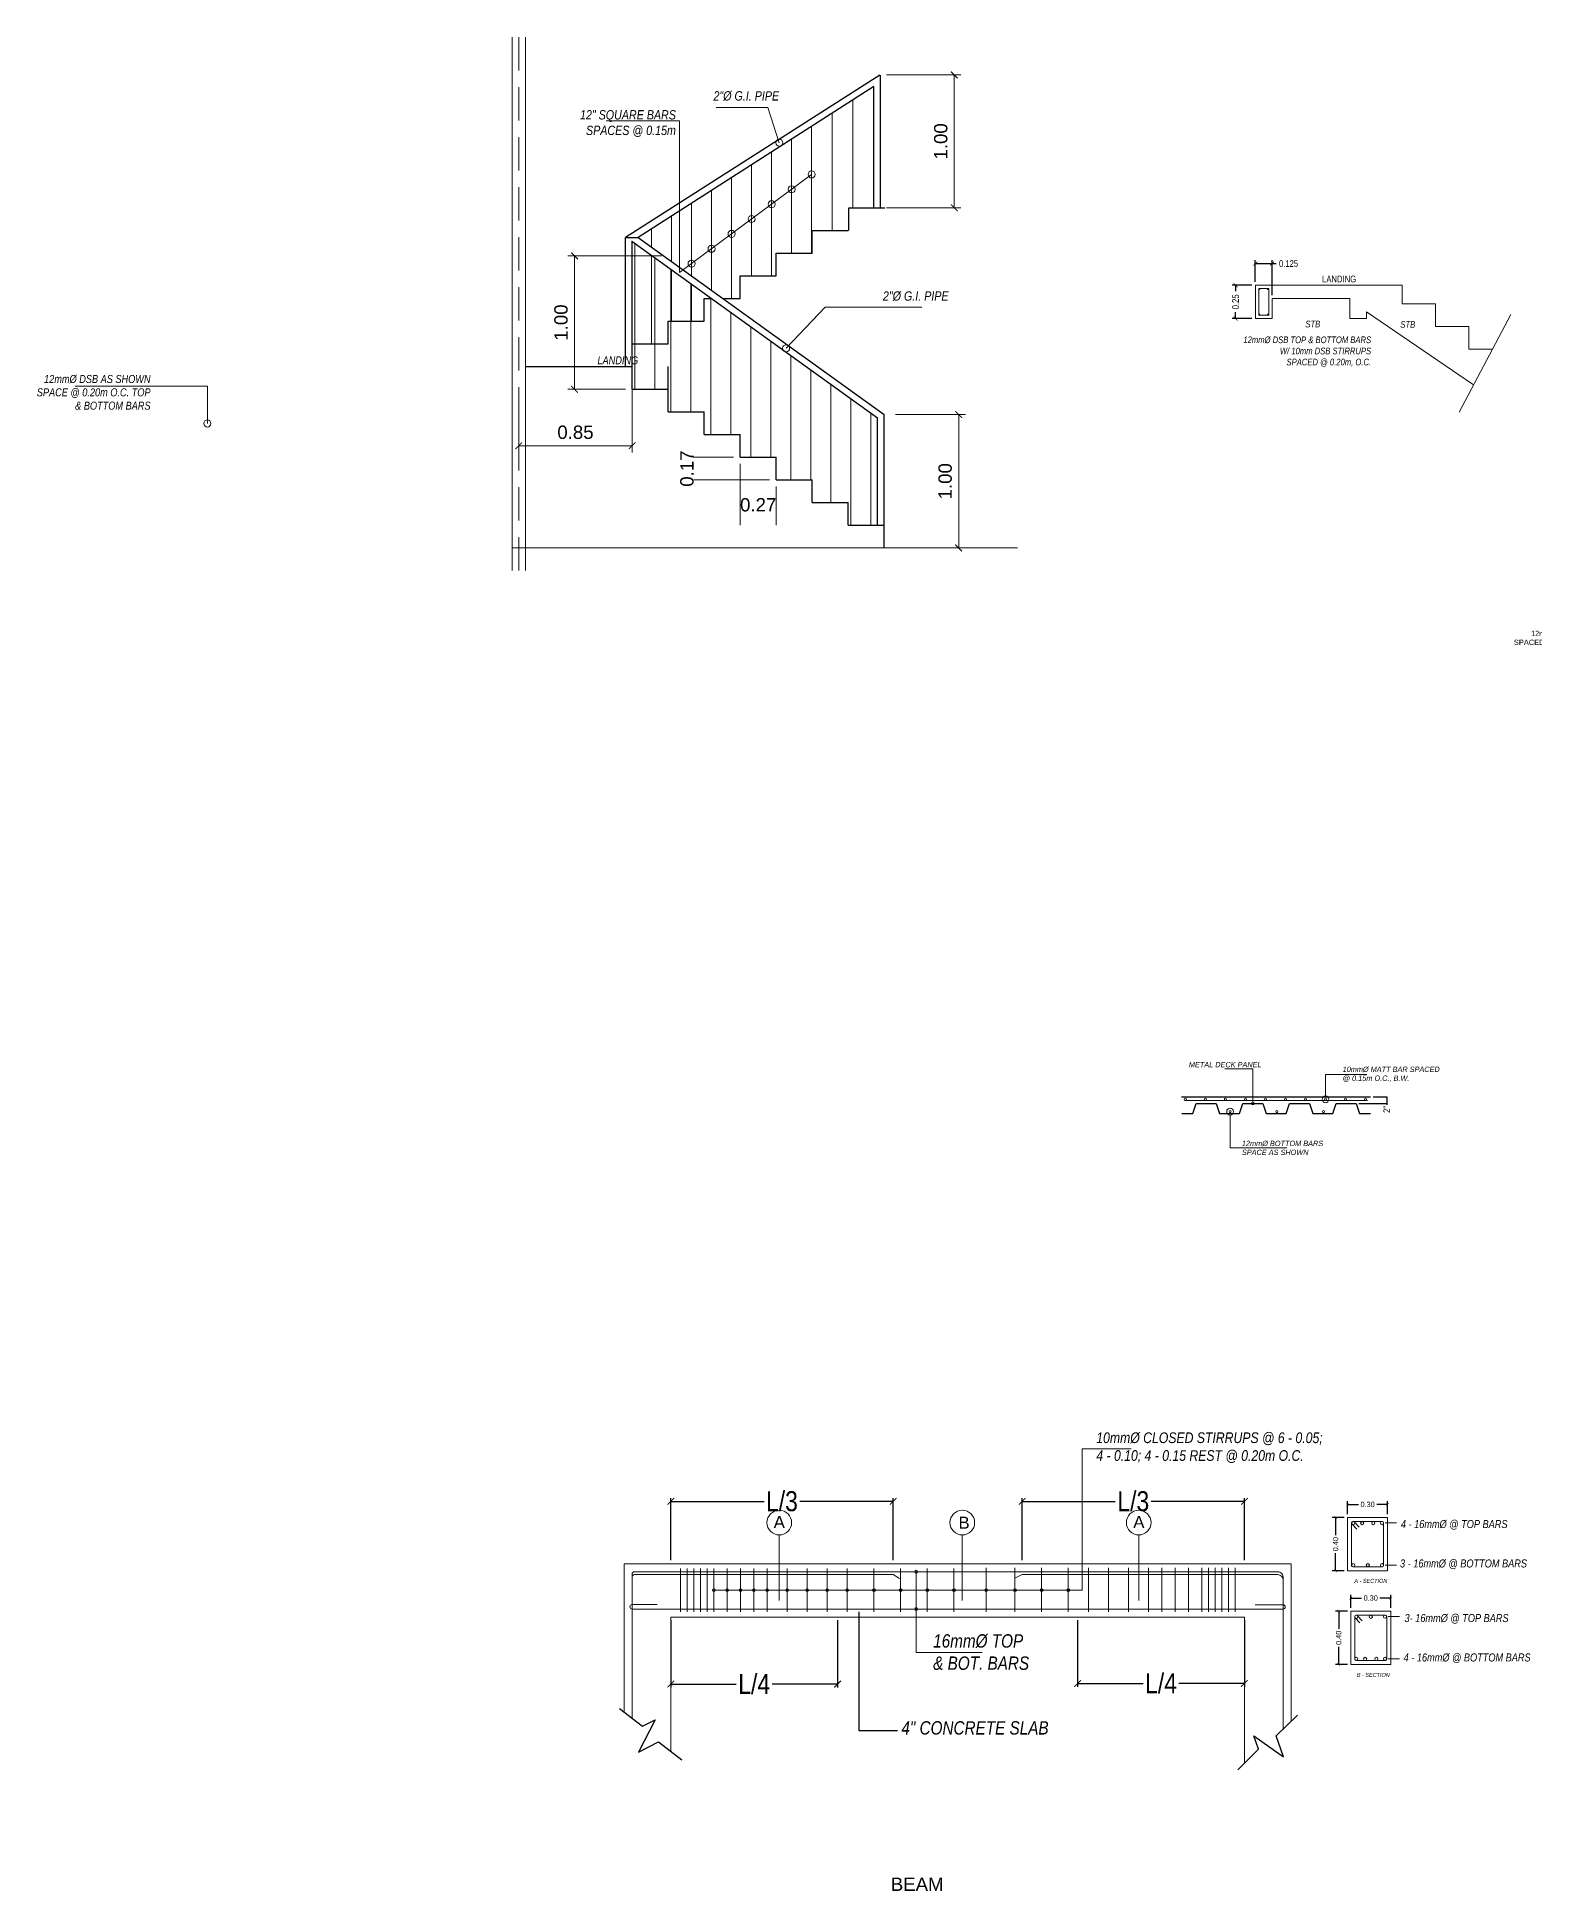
# Model space of a CAD drawing. Header units: metres. Extents: x -460 to 31334, y -1777 to 24987.
# Drawn here: x 156.07 to 167.3, y -794.96 to -781.06 of the extents above; entities that cross this region are included whole.
import ezdxf

# ---------------------------------------------------------------- set-up
doc = ezdxf.new("R2010")
doc.units = ezdxf.units.M
doc.header["$MEASUREMENT"] = 0
doc.linetypes.add('DASHED2', pattern=[0.375, 0.25, -0.125])
doc.layers.get('Defpoints').update_dxf_attribs({"color": 2})
for name, color, linetype in [('01 FURNITURE', 8, 'Continuous'), ('Anno_Flr. Level', 1, 'Continuous'), ('text', 3, 'Continuous')]:
    doc.layers.add(name, color=color, linetype=linetype)
for name, color, linetype, lineweight in [('BARS', 1, 'Continuous', 5), ('BEAM', 6, 'Continuous', 9), ('COLUMN', 1, 'Continuous', 5), ('DIM', 8, 'Continuous', 5), ('j.arrowhd', 34, 'Continuous', 15)]:
    doc.layers.add(name, color=color, linetype=linetype, lineweight=lineweight)
doc.styles.add('rs', font='ARIALN.TTF')
doc.styles.get("Standard").update_dxf_attribs({"font": 'arial.ttf'})
doc.dimstyles.new('BEAM', dxfattribs={"dimtxt": 0.04, "dimasz": 0.02, "dimexe": 0.025, "dimexo": 0.025, "dimgap": 0.025, "dimtad": 0, "dimzin": 0, "dimdsep": 46, "dimtxsty": 'rs', "dimblk": 'ARCHTICK', "dimcen": 0.025, "dimclrd": 1, "dimclre": 1, "dimclrt": 3, "dimadec": 0, "dimazin": 0, "dimtfac": 1, "dimtofl": 0, "dimtmove": 0, "dimatfit": 3, "dimldrblk": 'ARCHTICK', "dimfxl": 0.1, "dimtolj": 1, "dimtzin": 0, "dimarcsym": 0})
doc.dimstyles.new('beam me', dxfattribs={"dimtxt": 0.015, "dimasz": 0.01, "dimexe": 0, "dimexo": 0.02, "dimgap": 0.01, "dimtad": 0, "dimzin": 0, "dimdsep": 46, "dimtxsty": 'rs', "dimblk": 'ARCHTICK', "dimcen": 0, "dimclrd": 1, "dimclre": 1, "dimclrt": 3, "dimadec": 0, "dimazin": 0, "dimtfac": 1, "dimtofl": 0, "dimtmove": 0, "dimatfit": 3, "dimldrblk": 'ARCHTICK', "dimfxl": 0.1, "dimtolj": 1, "dimtzin": 0, "dimarcsym": 0})
doc.dimstyles.new('Copy of Ra_20', dxfattribs={"dimtxt": 0.05, "dimasz": 0.03, "dimexe": 0.025, "dimexo": 0.025, "dimgap": 0.025, "dimtad": 0, "dimzin": 0, "dimdsep": 46, "dimtxsty": 'rs', "dimblk": 'ARCHTICK', "dimcen": 0.025, "dimclrd": 1, "dimclre": 1, "dimclrt": 3, "dimadec": 0, "dimazin": 0, "dimtfac": 1, "dimtofl": 0, "dimtmove": 0, "dimatfit": 3, "dimldrblk": 'ARCHTICK', "dimfxl": 0.1, "dimtolj": 1, "dimtzin": 0, "dimarcsym": 0})
doc.dimstyles.new('Ra_20', dxfattribs={"dimtxt": 0.09, "dimasz": 0.05, "dimexe": 0.025, "dimexo": 0.025, "dimgap": 0.025, "dimtad": 0, "dimzin": 0, "dimdsep": 46, "dimtxsty": 'rs', "dimblk": 'ARCHTICK', "dimcen": 0.025, "dimclrd": 1, "dimclre": 1, "dimclrt": 3, "dimadec": 0, "dimazin": 0, "dimtfac": 1, "dimtofl": 0, "dimtmove": 0, "dimatfit": 3, "dimldrblk": 'ARCHTICK', "dimfxl": 0.1, "dimtolj": 1, "dimtzin": 0, "dimarcsym": 0})
doc.dimstyles.new('truss', dxfattribs={"dimtxt": 0.1, "dimasz": 0.05, "dimexe": 0.05, "dimexo": 0.05, "dimgap": 0.05, "dimtad": 1, "dimzin": 0, "dimdsep": 46, "dimtxsty": 'Standard', "dimblk": 'ARCHTICK', "dimcen": 0.05, "dimclrd": 256, "dimclre": 256, "dimadec": 0, "dimazin": 0, "dimtfac": 1, "dimtix": 1, "dimtofl": 0, "dimtmove": 0, "dimatfit": 3, "dimldrblk": 'ARCHTICK', "dimfxl": 0.1, "dimtolj": 1, "dimtzin": 0, "dimlwd": 5, "dimlwe": 5, "dimarcsym": 0})

# ---------------------------------------------------------------- blocks, each defined once
blk = doc.blocks.new('_ArchTick')
at = {"color": 0, "linetype": 'ByBlock', "const_width": 0.15}
blk.add_lwpolyline([(-0.5, -0.5), (0.5, 0.5)], dxfattribs=at)
blk = doc.blocks.new('*D305')
at = {"color": 1, "lineweight": -2, "transparency": 16777216}
for p, q in [((160.824, -792.478), (160.824, -792.011)), ((162.491, -792.478), (162.491, -792.011)), ((160.824, -792.036), (161.523, -792.036)), ((162.491, -792.036), (161.792, -792.036))]:
    blk.add_line(p, q, dxfattribs=at)
at = {"layer": 'Defpoints', "color": 0, "lineweight": 9, "transparency": 16777216}
for p in [(162.491, -792.036), (160.824, -792.503), (162.491, -792.503)]:
    blk.add_point(p, dxfattribs=at)
at = {"color": 1, "lineweight": -2, "transparency": 16777216, "xscale": 0.05, "yscale": 0.05, "zscale": 0.05, "rotation": 180}
blk.add_blockref('_ArchTick', (160.824, -792.036), dxfattribs=at)
at = {"color": 1, "lineweight": -2, "transparency": 16777216, "xscale": 0.05, "yscale": 0.05, "zscale": 0.05}
blk.add_blockref('_ArchTick', (162.491, -792.036), dxfattribs=at)
at = {"color": 3, "transparency": 16777216, "insert": (161.657, -792.036), "char_height": 0.09, "attachment_point": 5, "style": 'rs'}
blk.add_mtext('\\A1;{\\H1.6667x;L/3}', dxfattribs=at)
blk = doc.blocks.new('*D306')
at = {"color": 1, "lineweight": -2, "transparency": 16777216}
for p, q in [((163.457, -792.478), (163.457, -792.011)), ((165.124, -792.478), (165.124, -792.011)), ((163.457, -792.036), (164.156, -792.036)), ((165.124, -792.036), (164.425, -792.036))]:
    blk.add_line(p, q, dxfattribs=at)
at = {"layer": 'Defpoints', "color": 0, "lineweight": 9, "transparency": 16777216}
for p in [(163.457, -792.036), (163.457, -792.503), (165.124, -792.503)]:
    blk.add_point(p, dxfattribs=at)
at = {"color": 1, "lineweight": -2, "transparency": 16777216, "xscale": 0.05, "yscale": 0.05, "zscale": 0.05, "rotation": 180}
blk.add_blockref('_ArchTick', (163.457, -792.036), dxfattribs=at)
at = {"color": 1, "lineweight": -2, "transparency": 16777216, "xscale": 0.05, "yscale": 0.05, "zscale": 0.05}
blk.add_blockref('_ArchTick', (165.124, -792.036), dxfattribs=at)
at = {"color": 3, "transparency": 16777216, "insert": (164.291, -792.036), "char_height": 0.09, "attachment_point": 5, "style": 'rs'}
blk.add_mtext('\\A1;{\\H1.6667x;L/3}', dxfattribs=at)
blk = doc.blocks.new('*D307')
at = {"color": 1, "lineweight": -2, "transparency": 16777216}
for p, q in [((160.824, -792.928), (160.824, -793.431)), ((162.074, -792.928), (162.074, -793.431)), ((160.824, -793.406), (161.315, -793.406)), ((162.074, -793.406), (161.583, -793.406))]:
    blk.add_line(p, q, dxfattribs=at)
at = {"layer": 'Defpoints', "color": 0, "lineweight": 9, "transparency": 16777216}
for p in [(160.824, -792.903), (162.074, -792.903), (162.074, -793.406)]:
    blk.add_point(p, dxfattribs=at)
at = {"color": 1, "lineweight": -2, "transparency": 16777216, "xscale": 0.05, "yscale": 0.05, "zscale": 0.05, "rotation": 180}
blk.add_blockref('_ArchTick', (160.824, -793.406), dxfattribs=at)
at = {"color": 1, "lineweight": -2, "transparency": 16777216, "xscale": 0.05, "yscale": 0.05, "zscale": 0.05}
blk.add_blockref('_ArchTick', (162.074, -793.406), dxfattribs=at)
at = {"color": 3, "transparency": 16777216, "insert": (161.449, -793.406), "char_height": 0.09, "attachment_point": 5, "style": 'rs'}
blk.add_mtext('\\A1;{\\H1.6667x;L/4}', dxfattribs=at)
blk = doc.blocks.new('*D308')
at = {"color": 1, "lineweight": -2, "transparency": 16777216}
for p, q in [((163.874, -792.928), (163.874, -793.426)), ((165.124, -792.928), (165.124, -793.426)), ((163.874, -793.401), (164.365, -793.401)), ((165.124, -793.401), (164.633, -793.401))]:
    blk.add_line(p, q, dxfattribs=at)
at = {"layer": 'Defpoints', "color": 0, "lineweight": 9, "transparency": 16777216}
for p in [(163.874, -792.903), (165.124, -792.903), (163.874, -793.401)]:
    blk.add_point(p, dxfattribs=at)
at = {"color": 1, "lineweight": -2, "transparency": 16777216, "xscale": 0.05, "yscale": 0.05, "zscale": 0.05, "rotation": 180}
blk.add_blockref('_ArchTick', (163.874, -793.401), dxfattribs=at)
at = {"color": 1, "lineweight": -2, "transparency": 16777216, "xscale": 0.05, "yscale": 0.05, "zscale": 0.05}
blk.add_blockref('_ArchTick', (165.124, -793.401), dxfattribs=at)
at = {"color": 3, "transparency": 16777216, "insert": (164.499, -793.401), "char_height": 0.09, "attachment_point": 5, "style": 'rs'}
blk.add_mtext('\\A1;{\\H1.6667x;L/4}', dxfattribs=at)
blk = doc.blocks.new('*D316')
at = {"color": 1, "lineweight": -2, "transparency": 16777216}
for p, q in [((165.898, -792.132), (165.898, -792.034)), ((165.898, -792.059), (165.98, -792.059)), ((166.198, -792.059), (166.116, -792.059)), ((166.198, -792.132), (166.198, -792.034))]:
    blk.add_line(p, q, dxfattribs=at)
at = {"layer": 'Defpoints', "color": 0, "lineweight": 9, "transparency": 16777216}
for p in [(165.898, -792.157), (166.198, -792.059), (166.198, -792.157)]:
    blk.add_point(p, dxfattribs=at)
at = {"color": 1, "lineweight": -2, "transparency": 16777216, "xscale": 0.02, "yscale": 0.02, "zscale": 0.02, "rotation": 180}
blk.add_blockref('_ArchTick', (165.898, -792.059), dxfattribs=at)
at = {"color": 1, "lineweight": -2, "transparency": 16777216, "xscale": 0.02, "yscale": 0.02, "zscale": 0.02}
blk.add_blockref('_ArchTick', (166.198, -792.059), dxfattribs=at)
at = {"color": 3, "transparency": 16777216, "insert": (166.048, -792.059), "char_height": 0.04, "attachment_point": 5, "style": 'rs'}
blk.add_mtext('\\A1;0.30', dxfattribs=at)
blk = doc.blocks.new('*D317')
at = {"color": 1, "lineweight": -2, "transparency": 16777216}
for p, q in [((165.873, -792.157), (165.783, -792.157)), ((165.808, -792.157), (165.808, -792.29)), ((165.808, -792.557), (165.808, -792.425)), ((165.873, -792.557), (165.783, -792.557))]:
    blk.add_line(p, q, dxfattribs=at)
at = {"layer": 'Defpoints', "color": 0, "lineweight": 9, "transparency": 16777216}
for p in [(165.898, -792.157), (165.808, -792.557), (165.898, -792.557)]:
    blk.add_point(p, dxfattribs=at)
at = {"color": 1, "lineweight": -2, "transparency": 16777216, "xscale": 0.02, "yscale": 0.02, "zscale": 0.02}
for p, rotation in [((165.808, -792.157), 90), ((165.808, -792.557), 270)]:
    blk.add_blockref('_ArchTick', p, dxfattribs=dict(at, rotation=rotation))
at = {"color": 3, "transparency": 16777216, "insert": (165.808, -792.357), "char_height": 0.04, "attachment_point": 5, "rotation": 90, "style": 'rs'}
blk.add_mtext('\\A1;0.40', dxfattribs=at)
blk = doc.blocks.new('*D318')
at = {"color": 1, "lineweight": -2, "transparency": 16777216}
for p, q in [((165.921, -792.834), (165.921, -792.736)), ((165.921, -792.761), (166.003, -792.761)), ((166.221, -792.761), (166.139, -792.761)), ((166.221, -792.834), (166.221, -792.736))]:
    blk.add_line(p, q, dxfattribs=at)
at = {"layer": 'Defpoints', "color": 0, "lineweight": 9, "transparency": 16777216}
for p in [(166.221, -792.761), (165.921, -792.859), (166.221, -792.859)]:
    blk.add_point(p, dxfattribs=at)
at = {"color": 1, "lineweight": -2, "transparency": 16777216, "xscale": 0.02, "yscale": 0.02, "zscale": 0.02, "rotation": 180}
blk.add_blockref('_ArchTick', (165.921, -792.761), dxfattribs=at)
at = {"color": 1, "lineweight": -2, "transparency": 16777216, "xscale": 0.02, "yscale": 0.02, "zscale": 0.02}
blk.add_blockref('_ArchTick', (166.221, -792.761), dxfattribs=at)
at = {"color": 3, "transparency": 16777216, "insert": (166.071, -792.761), "char_height": 0.04, "attachment_point": 5, "style": 'rs'}
blk.add_mtext('\\A1;0.30', dxfattribs=at)
blk = doc.blocks.new('*D319')
at = {"color": 1, "lineweight": -2, "transparency": 16777216}
for p, q in [((165.896, -792.859), (165.806, -792.859)), ((165.831, -792.859), (165.831, -792.991)), ((165.831, -793.259), (165.831, -793.126)), ((165.896, -793.259), (165.806, -793.259))]:
    blk.add_line(p, q, dxfattribs=at)
at = {"layer": 'Defpoints', "color": 0, "lineweight": 9, "transparency": 16777216}
for p in [(165.921, -792.859), (165.831, -793.259), (165.921, -793.259)]:
    blk.add_point(p, dxfattribs=at)
at = {"color": 1, "lineweight": -2, "transparency": 16777216, "xscale": 0.02, "yscale": 0.02, "zscale": 0.02}
for p, rotation in [((165.831, -792.859), 90), ((165.831, -793.259), 270)]:
    blk.add_blockref('_ArchTick', p, dxfattribs=dict(at, rotation=rotation))
at = {"color": 3, "transparency": 16777216, "insert": (165.831, -793.059), "char_height": 0.04, "attachment_point": 5, "rotation": 90, "style": 'rs'}
blk.add_mtext('\\A1;0.40', dxfattribs=at)
blk = doc.blocks.new('*D346')
at = {"layer": '01 FURNITURE', "color": 1, "lineweight": -2, "transparency": 16777216}
for p, q in [((165.982, -789.054), (166.191, -789.054)), ((166.09, -789.004), (166.191, -789.004)), ((166.191, -789.004), (166.191, -789.054)), ((166.191, -789.054), (166.191, -789.064))]:
    blk.add_line(p, q, dxfattribs=at)
at = {"layer": 'Defpoints', "color": 0, "lineweight": 9, "transparency": 16777216}
for p in [(165.962, -789.054), (166.07, -789.004), (166.191, -789.054)]:
    blk.add_point(p, dxfattribs=at)
at = {"layer": '01 FURNITURE', "color": 1, "lineweight": -2, "transparency": 16777216, "xscale": 0.01, "yscale": 0.01, "zscale": 0.01}
for p, rotation in [((166.191, -789.004), 90), ((166.191, -789.054), 270)]:
    blk.add_blockref('_ArchTick', p, dxfattribs=dict(at, rotation=rotation))
at = {"layer": '01 FURNITURE', "color": 3, "lineweight": 9, "transparency": 16777216, "insert": (166.191, -789.098), "char_height": 0.015, "width": 0.10926, "attachment_point": 5, "rotation": 90, "style": 'rs'}
blk.add_mtext('\\A1;{\\H3.33333x;2"}', dxfattribs=at)
blk = doc.blocks.new('*D480')
at = {"layer": 'Defpoints', "color": 0, "transparency": 16777216}
for p in [(160.534, -783.529), (159.684, -783.699), (160.534, -784.123)]:
    blk.add_point(p, dxfattribs=at)
at = {"layer": 'DIM', "lineweight": 5, "transparency": 16777216}
for p, q in [((160.534, -783.579), (160.534, -784.173)), ((159.684, -783.749), (159.684, -784.173)), ((159.684, -784.123), (160.534, -784.123))]:
    blk.add_line(p, q, dxfattribs=at)
at = {"layer": 'DIM', "lineweight": 5, "transparency": 16777216, "xscale": 0.05, "yscale": 0.05, "zscale": 0.05, "rotation": 180}
blk.add_blockref('_ArchTick', (159.684, -784.123), dxfattribs=at)
at = {"layer": 'DIM', "lineweight": 5, "transparency": 16777216, "xscale": 0.05, "yscale": 0.05, "zscale": 0.05}
blk.add_blockref('_ArchTick', (160.534, -784.123), dxfattribs=at)
at = {"layer": 'DIM', "color": 0, "lineweight": 9, "transparency": 16777216, "insert": (160.109, -784.022), "char_height": 0.1, "attachment_point": 5}
blk.add_mtext('\\A1;0.85', dxfattribs=at)
blk = doc.blocks.new('*D481')
at = {"layer": 'Defpoints', "color": 0, "transparency": 16777216}
for p in [(161.344, -784.209), (161.046, -784.379), (161.614, -784.379)]:
    blk.add_point(p, dxfattribs=at)
at = {"layer": 'DIM', "lineweight": 5, "transparency": 16777216}
for p, q in [((161.294, -784.209), (160.996, -784.209)), ((161.564, -784.379), (160.996, -784.379))]:
    blk.add_line(p, q, dxfattribs=at)
at = {"layer": 'DIM', "color": 0, "lineweight": 9, "transparency": 16777216, "insert": (160.945, -784.294), "char_height": 0.1, "attachment_point": 5, "rotation": 90}
blk.add_mtext('\\A1;0.17', dxfattribs=at)
blk = doc.blocks.new('*D482')
at = {"layer": 'Defpoints', "color": 0, "transparency": 16777216}
for p in [(161.344, -784.209), (161.614, -784.379), (161.614, -784.667)]:
    blk.add_point(p, dxfattribs=at)
at = {"layer": 'DIM', "lineweight": 5, "transparency": 16777216}
for p, q in [((161.344, -784.259), (161.344, -784.717)), ((161.614, -784.429), (161.614, -784.717))]:
    blk.add_line(p, q, dxfattribs=at)
at = {"layer": 'DIM', "color": 0, "lineweight": 9, "transparency": 16777216, "insert": (161.479, -784.566), "char_height": 0.1, "attachment_point": 5}
blk.add_mtext('\\A1;0.27', dxfattribs=at)
blk = doc.blocks.new('*D483')
at = {"layer": 'Defpoints', "color": 0, "transparency": 16777216}
for p in [(162.458, -783.889), (162.458, -784.889), (162.982, -784.889)]:
    blk.add_point(p, dxfattribs=at)
at = {"layer": 'DIM', "lineweight": 5, "transparency": 16777216}
for p, q in [((162.508, -783.889), (163.032, -783.889)), ((162.982, -783.889), (162.982, -784.889)), ((162.508, -784.889), (163.032, -784.889))]:
    blk.add_line(p, q, dxfattribs=at)
at = {"layer": 'DIM', "lineweight": 5, "transparency": 16777216, "xscale": 0.05, "yscale": 0.05, "zscale": 0.05}
for p, rotation in [((162.982, -783.889), 90), ((162.982, -784.889), 270)]:
    blk.add_blockref('_ArchTick', p, dxfattribs=dict(at, rotation=rotation))
at = {"layer": 'DIM', "color": 0, "lineweight": 9, "transparency": 16777216, "insert": (162.881, -784.389), "char_height": 0.1, "attachment_point": 5, "rotation": 90}
blk.add_mtext('\\A1;1.00', dxfattribs=at)
blk = doc.blocks.new('*D484')
at = {"layer": 'Defpoints', "color": 0, "transparency": 16777216}
for p in [(162.391, -781.343), (162.391, -782.339), (162.949, -782.339)]:
    blk.add_point(p, dxfattribs=at)
at = {"layer": 'DIM', "lineweight": 5, "transparency": 16777216}
for p, q in [((162.441, -781.343), (162.999, -781.343)), ((162.949, -781.343), (162.949, -782.339)), ((162.441, -782.339), (162.999, -782.339))]:
    blk.add_line(p, q, dxfattribs=at)
at = {"layer": 'DIM', "lineweight": 5, "transparency": 16777216, "xscale": 0.05, "yscale": 0.05, "zscale": 0.05}
for p, rotation in [((162.949, -781.343), 90), ((162.949, -782.339), 270)]:
    blk.add_blockref('_ArchTick', p, dxfattribs=dict(at, rotation=rotation))
at = {"layer": 'DIM', "color": 0, "lineweight": 9, "transparency": 16777216, "insert": (162.848, -781.841), "char_height": 0.1, "attachment_point": 5, "rotation": 90}
blk.add_mtext('\\A1;1.00', dxfattribs=at)
blk = doc.blocks.new('*D485')
at = {"layer": 'Defpoints', "color": 0, "transparency": 16777216}
for p in [(160.804, -782.699), (160.102, -783.699), (160.534, -783.699)]:
    blk.add_point(p, dxfattribs=at)
at = {"layer": 'DIM', "lineweight": 5, "transparency": 16777216}
for p, q in [((160.754, -782.699), (160.052, -782.699)), ((160.102, -782.699), (160.102, -783.699)), ((160.484, -783.699), (160.052, -783.699))]:
    blk.add_line(p, q, dxfattribs=at)
at = {"layer": 'DIM', "lineweight": 5, "transparency": 16777216, "xscale": 0.05, "yscale": 0.05, "zscale": 0.05}
for p, rotation in [((160.102, -782.699), 90), ((160.102, -783.699), 270)]:
    blk.add_blockref('_ArchTick', p, dxfattribs=dict(at, rotation=rotation))
at = {"layer": 'DIM', "color": 0, "lineweight": 9, "transparency": 16777216, "insert": (160.001, -783.199), "char_height": 0.1, "attachment_point": 5, "rotation": 90}
blk.add_mtext('\\A1;1.00', dxfattribs=at)
blk = doc.blocks.new('*D560')
at = {"layer": '01 FURNITURE', "color": 1, "lineweight": -2, "transparency": 16777216}
for p, q in [((165.181, -782.919), (165.033, -782.919)), ((165.058, -782.919), (165.058, -782.965)), ((165.058, -783.169), (165.058, -783.122)), ((165.181, -783.169), (165.033, -783.169))]:
    blk.add_line(p, q, dxfattribs=at)
at = {"layer": 'Defpoints', "color": 0, "transparency": 16777216}
for p in [(165.206, -782.919), (165.058, -783.169), (165.206, -783.169)]:
    blk.add_point(p, dxfattribs=at)
at = {"layer": '01 FURNITURE', "color": 1, "lineweight": -2, "transparency": 16777216, "xscale": 0.03, "yscale": 0.03, "zscale": 0.03}
for p, rotation in [((165.058, -782.919), 90), ((165.058, -783.169), 270)]:
    blk.add_blockref('_ArchTick', p, dxfattribs=dict(at, rotation=rotation))
at = {"layer": '01 FURNITURE', "color": 3, "lineweight": 9, "transparency": 16777216, "insert": (165.058, -783.044), "char_height": 0.05, "attachment_point": 5, "rotation": 90, "style": 'rs'}
blk.add_mtext('\\A1;0.25', dxfattribs=at)
blk = doc.blocks.new('*D561')
at = {"layer": '01 FURNITURE', "color": 1, "lineweight": -2, "transparency": 16777216}
for p, q in [((165.206, -782.894), (165.206, -782.732)), ((165.206, -782.757), (165.331, -782.757)), ((165.331, -782.994), (165.331, -782.732)), ((165.331, -782.757), (165.361, -782.757))]:
    blk.add_line(p, q, dxfattribs=at)
at = {"layer": 'Defpoints', "color": 0, "transparency": 16777216}
for p in [(165.331, -782.757), (165.206, -782.919), (165.331, -783.019)]:
    blk.add_point(p, dxfattribs=at)
at = {"layer": '01 FURNITURE', "color": 1, "lineweight": -2, "transparency": 16777216, "xscale": 0.03, "yscale": 0.03, "zscale": 0.03, "rotation": 180}
blk.add_blockref('_ArchTick', (165.206, -782.757), dxfattribs=at)
at = {"layer": '01 FURNITURE', "color": 1, "lineweight": -2, "transparency": 16777216, "xscale": 0.03, "yscale": 0.03, "zscale": 0.03}
blk.add_blockref('_ArchTick', (165.331, -782.757), dxfattribs=at)
at = {"layer": '01 FURNITURE', "color": 3, "lineweight": 9, "transparency": 16777216, "insert": (165.455, -782.757), "char_height": 0.05, "attachment_point": 5, "style": 'rs'}
blk.add_mtext('\\A1;0.125', dxfattribs=at)

msp = doc.modelspace()

# ---------------------------------------------------------------- linework, layer by layer
at = {"layer": '01 FURNITURE', "color": 250, "lineweight": 15}
for p, q in [((159.63447, -785.05896), (159.63447, -781.05896)), ((159.73447, -785.05896), (159.73447, -781.05896))]:
    msp.add_line(p, q, dxfattribs=at)
at = {"layer": '01 FURNITURE', "color": 18, "linetype": 'DASHED2', "lineweight": 18, "true_color": 0x000000}
msp.add_line((159.68447, -785.05896), (159.68447, -781.05896), dxfattribs=at)
at = {"layer": '01 FURNITURE', "color": 4, "lineweight": 30}
for p, q in [((162.39108, -781.34326), (160.48447, -782.56097)), ((162.34608, -781.42859), (160.57813, -782.56038)), ((162.34608, -782.33896), (162.34608, -781.42859)), ((162.39608, -782.33896), (162.39608, -781.34326)), ((160.48447, -783.52896), (160.48447, -782.56097)), ((160.57813, -782.56038), (162.42447, -783.88896)), ((160.53283, -782.58938), (162.37447, -783.91458)), ((160.53447, -783.52896), (160.53447, -782.58833)), ((162.37447, -784.71896), (162.37447, -783.91458)), ((162.42447, -784.71896), (162.42447, -783.88896)), ((164.65163, -789.0041), (166.0701, -789.0041)), ((164.73718, -789.1291), (164.76218, -789.0541)), ((164.76218, -789.0541), (164.91218, -789.0541)), ((164.91218, -789.0541), (164.93718, -789.1291)), ((165.08718, -789.1291), (165.11218, -789.0541)), ((165.11218, -789.0541), (165.26218, -789.0541)), ((165.26218, -789.0541), (165.28718, -789.1291)), ((165.43718, -789.1291), (165.46218, -789.0541)), ((165.46218, -789.0541), (165.61218, -789.0541)), ((165.61218, -789.0541), (165.63718, -789.1291)), ((165.78718, -789.1291), (165.81218, -789.0541)), ((165.81218, -789.0541), (165.96218, -789.0541)), ((165.96218, -789.0541), (165.98718, -789.1291)), ((164.65448, -789.1291), (164.73718, -789.1291)), ((164.93718, -789.1291), (165.08718, -789.1291)), ((165.28718, -789.1291), (165.43718, -789.1291)), ((165.63718, -789.1291), (165.78718, -789.1291)), ((165.98718, -789.1291), (166.06988, -789.1291))]:
    msp.add_line(p, q, dxfattribs=at)
at = {"layer": '01 FURNITURE', "color": 4, "lineweight": 20}
for p, q in [((162.18947, -781.52885), (162.18947, -782.33896)), ((161.87947, -781.7273), (161.87947, -782.67896)), ((162.03447, -781.62807), (162.03447, -782.50896)), ((161.72947, -781.82333), (161.72947, -782.67896)), ((161.42947, -782.01538), (161.42947, -782.84896)), ((161.57947, -781.91935), (161.57947, -782.84896)), ((161.27947, -782.1114), (161.27947, -783.01896)), ((161.12947, -782.20743), (161.12947, -782.95711)), ((160.82947, -782.39948), (160.82947, -782.74123)), ((160.97947, -782.30345), (160.97947, -782.84917)), ((160.67947, -782.4955), (160.67947, -782.6333)), ((160.55365, -782.60436), (160.55365, -783.69896)), ((160.67947, -782.6949), (160.67947, -783.35896)), ((160.70365, -782.71229), (160.70365, -783.69896)), ((160.82365, -782.79864), (160.82365, -783.86896)), ((160.82947, -782.80283), (160.82947, -783.18896)), ((160.97365, -782.90658), (160.97365, -783.86896)), ((160.97947, -782.91077), (160.97947, -783.18896)), ((161.12365, -783.01452), (161.12365, -784.03896)), ((161.27365, -783.12245), (161.27365, -784.03896)), ((161.42365, -783.23039), (161.42365, -784.20896)), ((161.57365, -783.33833), (161.57365, -784.20896)), ((161.72365, -783.44626), (161.72365, -784.37896)), ((161.87365, -783.5542), (161.87365, -784.37896)), ((162.02365, -783.66214), (162.02365, -784.54896)), ((162.17365, -783.77007), (162.17365, -784.71896)), ((162.32365, -783.87801), (162.32365, -784.71896)), ((159.63447, -784.88896), (163.42382, -784.88896))]:
    msp.add_line(p, q, dxfattribs=at)
at = {"layer": '01 FURNITURE', "color": 4, "lineweight": 25}
for p, q in [((162.15947, -782.50896), (162.15947, -782.33896)), ((162.15947, -782.33896), (162.42947, -782.33896)), ((161.88447, -782.67896), (161.88447, -782.50896)), ((161.88447, -782.50896), (162.15447, -782.50896)), ((161.61447, -782.84896), (161.61447, -782.67896)), ((161.61447, -782.67896), (161.88447, -782.67896)), ((161.34447, -783.01896), (161.34447, -782.84896)), ((161.34447, -782.84896), (161.61447, -782.84896)), ((161.07447, -783.18896), (161.07447, -783.01896)), ((161.07447, -783.01896), (161.12982, -783.01896)), ((161.12947, -783.01871), (161.12947, -783.01896)), ((161.21543, -783.01896), (161.34447, -783.01896)), ((160.80447, -783.35896), (160.80447, -783.18896)), ((160.80447, -783.18896), (161.07447, -783.18896)), ((160.53447, -783.35896), (160.80447, -783.35896)), ((160.80447, -783.69896), (160.80447, -783.52896))]:
    msp.add_line(p, q, dxfattribs=at)
at = {"layer": '01 FURNITURE', "color": 4, "lineweight": 9}
msp.add_line((160.53447, -782.58833), (160.53283, -782.58938), dxfattribs=at)
at = {"layer": '01 FURNITURE', "color": 1, "lineweight": 9}
for p, q in [((165.35608, -782.91865), (165.20608, -782.91865)), ((165.20608, -782.91865), (165.20608, -783.16865)), ((166.30608, -782.91865), (165.30608, -782.91865)), ((166.30608, -783.05865), (166.30608, -782.91865)), ((165.91364, -783.01865), (165.33108, -783.01865)), ((165.33108, -783.01865), (165.33108, -783.16865)), ((165.91364, -783.01865), (165.91364, -783.16865)), ((166.03864, -783.11865), (166.84208, -783.66499)), ((166.03864, -783.11865), (166.03864, -783.16865)), ((166.55608, -783.05865), (166.30608, -783.05865)), ((166.55608, -783.22865), (166.55608, -783.05865)), ((165.33108, -783.16865), (165.20608, -783.16865)), ((165.91364, -783.16865), (166.03864, -783.16865)), ((166.80608, -783.22865), (166.55608, -783.22865)), ((166.80608, -783.39865), (166.80608, -783.22865)), ((166.98308, -783.39865), (166.80608, -783.39865))]:
    msp.add_line(p, q, dxfattribs=at)
at = {"layer": '01 FURNITURE', "color": 106, "lineweight": 0}
msp.add_line((167.12097, -783.1382), (166.7329, -783.87121), dxfattribs=at)
at = {"layer": '01 FURNITURE', "color": 1, "lineweight": 25}
for p, q in [((159.73447, -783.52896), (160.53447, -783.52896)), ((160.53447, -783.69896), (160.53447, -783.52896)), ((160.53447, -783.69896), (160.80447, -783.69896)), ((160.80447, -783.86896), (161.07447, -783.86896)), ((161.07447, -784.03896), (161.34447, -784.03896)), ((161.34447, -784.20896), (161.61447, -784.20896)), ((161.61447, -784.37896), (161.88447, -784.37896)), ((161.88447, -784.54896), (162.15447, -784.54896)), ((162.15447, -784.71896), (162.42447, -784.71896))]:
    msp.add_line(p, q, dxfattribs=at)
at = {"layer": '01 FURNITURE', "color": 250, "lineweight": 25}
for p, q in [((160.80447, -783.86896), (160.80447, -783.69896)), ((161.07447, -784.03896), (161.07447, -783.86896)), ((161.34447, -784.20896), (161.34447, -784.03896)), ((161.61447, -784.37896), (161.61447, -784.20896)), ((161.88447, -784.54896), (161.88447, -784.37896)), ((162.15447, -784.71896), (162.15447, -784.54896)), ((162.42447, -784.88896), (162.42447, -784.71896))]:
    msp.add_line(p, q, dxfattribs=at)
at = {"layer": '01 FURNITURE', "color": 1, "lineweight": 20}
msp.add_line((164.67414, -789.0311), (166.0461, -789.0311), dxfattribs=at)
at = {"layer": '01 FURNITURE'}
for p, q in [((162.23223, -792.86536), (162.23223, -793.75341)), ((162.23223, -793.75341), (162.52314, -793.75341))]:
    msp.add_line(p, q, dxfattribs=at)
at = {"layer": '01 FURNITURE', "color": 18, "lineweight": 9, "true_color": 0x000000}
for points in [[(161.63716, -781.85101), (161.55133, -781.58814), (161.16508, -781.58814)], [(161.87947, -782.08905), (160.97947, -782.75723), (160.88895, -782.82443), (160.88895, -781.68663), (160.33847, -781.68663)], [(161.68803, -783.39206), (161.98091, -783.08455), (162.70588, -783.08455)], [(157.34953, -783.9558), (157.34953, -783.67639), (156.35782, -783.67639)], [(165.18718, -789.04365), (165.18718, -788.79269), (164.97753, -788.79269)], [(165.73189, -788.99664), (165.73189, -788.83688), (166.04316, -788.83688)], [(165.01697, -789.13988), (165.01697, -789.38587), (165.44121, -789.38587)]]:
    msp.add_lwpolyline(points, dxfattribs=at)
at = {"layer": '01 FURNITURE', "color": 4, "lineweight": 30}
msp.add_lwpolyline([(160.48447, -782.56097), (160.57813, -782.56038)], dxfattribs=at)
at = {"layer": '01 FURNITURE', "color": 6, "lineweight": 15}
msp.add_lwpolyline([(165.30611, -782.94265), (165.23108, -782.94265), (165.23108, -783.14381), (165.30608, -783.14381), (165.30608, -782.94265)], dxfattribs=at)
at = {"layer": '01 FURNITURE'}
for points in [[(160.43895, -793.5896), (160.61237, -793.72047), (160.70685, -793.67329), (160.58285, -793.91509), (160.73047, -793.83842), (160.90762, -793.97406)], [(165.07526, -794.04811), (165.2292, -793.89479), (165.19576, -793.79462), (165.41774, -793.95136), (165.36257, -793.79443), (165.52175, -793.6381)]]:
    msp.add_lwpolyline(points, dxfattribs=at)
at = {"layer": '01 FURNITURE', "color": 18, "lineweight": 9, "true_color": 0x000000}
for centre, radius in [((161.63716, -781.85101), 0.02649), ((161.87947, -782.08905), 0.02649), ((161.57947, -782.31177), 0.02649), ((161.72947, -782.20041), 0.02649), ((161.42947, -782.42314), 0.02649), ((161.27947, -782.5345), 0.02649), ((161.12947, -782.64587), 0.02649), ((160.97947, -782.75723), 0.02649), ((161.68803, -783.39206), 0.02649), ((157.34953, -783.9558), 0.02649), ((165.01697, -789.11446), 0.02542), ((165.18718, -789.0541), 0.01044), ((165.73189, -789.02206), 0.02542)]:
    msp.add_circle(centre, radius, dxfattribs=at)
at = {"layer": '01 FURNITURE', "color": 2, "lineweight": 18}
for centre in [(165.2353, -782.94847), (165.30118, -782.94847), (165.23566, -783.13952), (165.30103, -783.13911)]:
    msp.add_circle(centre, 0.00387, dxfattribs=at)
at = {"layer": '01 FURNITURE', "color": 1, "lineweight": 20}
for centre in [(164.68189, -789.02206), (164.83189, -789.02206), (164.98189, -789.02206), (165.13189, -789.02206), (165.28189, -789.02206), (165.43189, -789.02206), (165.58189, -789.02206), (165.73189, -789.02206), (165.88189, -789.02206), (166.03189, -789.02206), (165.01697, -789.11446), (165.36697, -789.11446), (165.71697, -789.11446)]:
    msp.add_circle(centre, 0.00827, dxfattribs=at)
at = {"layer": 'BARS'}
for p, q in [((165.93119, -792.20715), (165.96692, -792.24459)), ((165.94892, -792.19159), (165.98466, -792.22903)), ((166.17883, -792.19737), (166.26398, -792.19737)), ((160.55173, -792.56349), (165.37305, -792.56349)), ((160.89668, -792.86423), (160.89668, -792.54045)), ((160.94668, -792.86423), (160.94668, -792.54045)), ((160.99668, -792.86423), (160.99668, -792.54045)), ((161.04668, -792.86423), (161.04668, -792.54045)), ((161.09668, -792.86423), (161.09668, -792.54045)), ((161.14668, -792.86423), (161.14668, -792.54045)), ((161.24668, -792.86423), (161.24668, -792.54045)), ((161.34668, -792.86423), (161.34668, -792.54045)), ((161.44668, -792.86423), (161.44668, -792.54045)), ((161.54668, -792.86423), (161.54668, -792.54045)), ((161.69668, -792.86423), (161.69668, -792.54045)), ((161.84668, -792.86423), (161.84668, -792.54045)), ((161.99668, -792.86423), (161.99668, -792.54045)), ((162.14668, -792.86423), (162.14668, -792.54045)), ((162.34668, -792.86423), (162.34668, -792.54045)), ((162.54668, -792.86423), (162.54668, -792.54045)), ((162.74668, -792.86423), (162.74668, -792.54045)), ((162.94668, -792.86423), (162.94668, -792.54045)), ((163.18845, -792.86416), (163.18845, -792.53548)), ((163.40404, -792.86416), (163.40404, -792.53548)), ((163.60404, -792.86416), (163.60404, -792.53548)), ((163.80404, -792.86416), (163.80404, -792.53548)), ((163.95404, -792.86416), (163.95404, -792.53548)), ((164.10404, -792.86416), (164.10404, -792.53548)), ((164.25404, -792.86416), (164.25404, -792.53548)), ((164.40404, -792.86416), (164.40404, -792.53548)), ((164.50404, -792.86416), (164.50404, -792.53548)), ((164.60404, -792.86416), (164.60404, -792.53548)), ((164.70404, -792.86416), (164.70404, -792.53548)), ((164.80404, -792.86416), (164.80404, -792.53548)), ((164.85404, -792.86416), (164.85404, -792.53548)), ((164.90404, -792.86416), (164.90404, -792.53548)), ((164.95404, -792.86416), (164.95404, -792.53548)), ((165.00404, -792.86416), (165.00404, -792.53548)), ((165.05404, -792.86416), (165.05404, -792.53548)), ((166.17883, -792.51546), (166.26398, -792.51546)), ((160.53404, -792.58038), (160.53404, -793.66136)), ((160.55175, -792.58533), (162.49008, -792.58533)), ((162.49008, -792.58533), (162.53722, -792.61441)), ((163.45772, -792.58533), (163.40744, -792.60857)), ((163.45772, -792.58533), (165.37307, -792.58533)), ((165.41404, -792.59984), (165.41404, -793.74389)), ((160.53404, -792.80944), (160.72039, -792.80944)), ((160.53404, -792.84349), (165.41404, -792.84349)), ((165.41404, -792.81094), (165.20565, -792.81094)), ((165.95409, -792.90893), (165.98983, -792.94638)), ((165.97183, -792.89337), (166.00756, -792.93082)), ((166.20174, -792.89916), (166.28688, -792.89916)), ((166.20174, -793.21725), (166.28688, -793.21725))]:
    msp.add_line(p, q, dxfattribs=at)
for points in [[(165.92804, -792.19813), (165.92804, -792.51881)], [(166.15872, -792.18711), (165.93871, -792.18711)], [(166.16804, -792.518), (166.16804, -792.19643)], [(165.93648, -792.52711), (166.15912, -792.52711)], [(165.95095, -792.89991), (165.95095, -793.2206)], [(166.18163, -792.8889), (165.96162, -792.8889)], [(166.19095, -793.21979), (166.19095, -792.89822)], [(165.95938, -793.2289), (166.18202, -793.2289)]]:
    msp.add_lwpolyline(points, dxfattribs=at)
for centre in [(165.94035, -792.19959), (166.00708, -792.19991), (166.09049, -792.19991), (166.15592, -792.19919), (165.94013, -792.51491), (166.04975, -792.5146), (166.15591, -792.51501), (165.96326, -792.90138), (166.07144, -792.90169), (166.17883, -792.90097), (165.96304, -793.2167), (166.02977, -793.21701), (166.11317, -793.21701), (166.17882, -793.2168)]:
    msp.add_circle(centre, 0.01188, dxfattribs=at)
for centre, radius, start, end in [((165.93983, -792.19886), 0.0118, 95.413794, 176.438085), ((166.1573, -792.19785), 0.01084, 7.53235, 82.477636), ((160.55173, -792.58121), 0.01771, 90, 182.676745), ((165.37305, -792.60478), 0.04129, 353.132958, 90), ((165.93827, -792.51685), 0.01042, 190.850441, 260.073896), ((166.15744, -792.51654), 0.01071, 279.023243, 352.116475), ((160.55175, -792.60304), 0.01771, 90, 182.676745), ((165.37305, -792.62662), 0.04129, 353.132958, 90), ((160.53404, -792.82647), 0.01702, 90, 270), ((165.41404, -792.82722), 0.01628, 270, 90), ((165.96273, -792.90065), 0.0118, 95.413794, 176.438085), ((166.18021, -792.89964), 0.01084, 7.53235, 82.477636), ((165.96118, -793.21864), 0.01042, 190.850441, 260.073896), ((166.18034, -793.21832), 0.01071, 279.023243, 352.116475)]:
    msp.add_arc(centre, radius, start, end, dxfattribs=at)
at = {"layer": 'BEAM'}
for p, q in [((160.47404, -792.50349), (165.47404, -792.50349)), ((160.82404, -792.90349), (165.12404, -792.90349))]:
    msp.add_line(p, q, dxfattribs=at)
for points in [[(165.89804, -792.55711), (166.19804, -792.55711), (166.19804, -792.15711), (165.89804, -792.15711)], [(165.92095, -793.2589), (166.22095, -793.2589), (166.22095, -792.8589), (165.92095, -792.8589)]]:
    msp.add_lwpolyline(points, close=True, dxfattribs=at)
at = {"layer": 'COLUMN'}
for p, q in [((160.47404, -792.50349), (160.47404, -793.61608)), ((165.47404, -792.50349), (165.47404, -793.68496)), ((160.82404, -792.90349), (160.82404, -793.91007)), ((165.12404, -792.90349), (165.12404, -793.99953))]:
    msp.add_line(p, q, dxfattribs=at)
at = {"layer": 'j.arrowhd'}
for p, q in [((163.90709, -792.70234), (163.90709, -791.64274)), ((163.90709, -791.64274), (164.27614, -791.64274)), ((161.63707, -792.77969), (161.63707, -792.28786)), ((163.00929, -792.77969), (163.00929, -792.28786)), ((164.33159, -792.77969), (164.33159, -792.28786)), ((162.66357, -792.56349), (162.66357, -793.17015)), ((161.14668, -792.70234), (163.90709, -792.70234)), ((162.66357, -793.17015), (163.15801, -793.17015))]:
    msp.add_line(p, q, dxfattribs=at)
for centre, radius in [((161.63707, -792.1954), 0.09246), ((163.00929, -792.1954), 0.09246), ((164.33159, -792.1954), 0.09246), ((162.66357, -792.56349), 0.01052), ((161.14668, -792.70234), 0.01052), ((161.24668, -792.70234), 0.01052), ((161.34668, -792.70234), 0.01052), ((161.44668, -792.70234), 0.01052), ((161.54668, -792.70234), 0.01052), ((161.69668, -792.70234), 0.01052), ((161.84668, -792.70234), 0.01052), ((161.99668, -792.70234), 0.01052), ((162.14668, -792.70234), 0.01052), ((162.34668, -792.70234), 0.01052), ((162.54668, -792.70234), 0.01052), ((162.74668, -792.70234), 0.01052), ((162.94668, -792.70234), 0.01052), ((163.18845, -792.70234), 0.01052), ((163.40404, -792.70234), 0.01052), ((163.60404, -792.70234), 0.01052), ((163.80404, -792.70234), 0.01052), ((162.66357, -792.84349), 0.01052)]:
    msp.add_circle(centre, radius, dxfattribs=at)

# ---------------------------------------------------------------- texts
at = {"color": 1, "insert": (167.76323, -785.56705), "char_height": 0.04, "width": 0.8454601, "attachment_point": 6}
msp.add_mtext('{\\C7;12mm MATTBARS, \\PSPACED @ 0.20m, O.C.}', dxfattribs=at)
at = {"layer": '01 FURNITURE', "color": 1, "lineweight": 25, "insert": (160.5794, -783.45209), "char_height": 0.06, "width": 0.8544465, "attachment_point": 3}
msp.add_mtext('\\A1;{\\fArial Narrow|b0|i1|c0|p34;LANDING }', dxfattribs=at)
at = {"layer": 'Anno_Flr. Level', "color": 1, "lineweight": 9}
for s, insert, char_height, width, attachment_point in [('\\A1;{\\fArial Narrow|b0|i1|c0|p34;2"Ø G.I. PIPE }', (161.63581, -781.46466), 0.07, 0.861462, 3), ('\\A1;{\\fArial Narrow|b0|i1|c0|p34;12" SQUARE BARS SPACES @ 0.15m }', (160.86218, -781.60664), 0.07, 0.861462, 3), ('\\A1;{\\fArial Narrow|b0|i0|c0|p34;LANDING }', (165.96143, -782.84754), 0.05, 0.6857389, 3), ('\\A1;{\\fArial Narrow|b0|i1|c0|p34;2"Ø G.I. PIPE }', (162.90608, -782.96503), 0.07, 0.861462, 3), ('\\A1;{\\fArial Narrow|b0|i1|c0|p34;STB }', (165.69264, -783.18522), 0.05, 0.8544465, 3), ('\\A1;{\\fArial Narrow|b0|i1|c0|p34;STB }', (166.40461, -783.18789), 0.05, 0.8544465, 3), ('\\A1;{\\fArial Narrow|b0|i1|c0|p34; 12mmØ DSB TOP & BOTTOM BARS W/ 10mm DSB STIRRUPS \\PSPACED @ 0.20m, O.C.}', (166.07405, -783.30352), 0.05, 1.0195814, 3), ('\\A1;{\\fArial Narrow|b0|i1|c0|p34;12mmØ DSB AS SHOWN SPACE @ 0.20m O.C. TOP & BOTTOM BARS}', (156.92353, -783.59212), 0.06, 0.861462, 3), ('\\A1;{\\fArial Narrow|b0|i1|c0|p34;10mm%%C MATT BAR SPACED \\P@ 0.15m O.C., B.W. }', (165.86054, -788.77719), 0.04, 1.70530256582424e-13, 1), ('\\A1;{\\fArial Narrow|b0|i1|c0|p34;12mm%%C BOTTOM BARS \\PSPACE AS SHOWN }', (165.10522, -789.33274), 0.04, 1.70530256582424e-13, 1), ('\\A1;{\\fArial Narrow|b0|i1|c0|p34;10mm%%C CLOSED STIRRUPS @ 6 - 0.05; 4 - 0.10; 4 - 0.15 REST @ 0.20m O.C. }', (164.01376, -791.51902), 0.08, 1.7390388, 1), ('\\A1;{\\fArial Narrow|b0|i1|c0|p34;4 - 16mm%%C @ TOP BARS}', (166.29733, -792.17621), 0.06, 1.70530256582424e-13, 1), ('\\A1;{\\fArial Narrow|b0|i1|c0|p34;3 - 16mm%%C @ BOTTOM BARS}', (166.29071, -792.47158), 0.06, 1.70530256582424e-13, 1), ('\\A1;{\\fArial Narrow|b0|i1|c0|p34;3- 16mm%%C @ TOP BARS}', (166.32442, -792.88096), 0.06, 1.70530256582424e-13, 1), ('\\A1;{\\fArial Narrow|b0|i1|c0|p34;16mm%%C TOP & BOT. BARS}', (162.79084, -793.03237), 0.1, 0.7585341, 1), ('\\A1;{\\fArial Narrow|b0|i1|c0|p34;4 - 16mm%%C @ BOTTOM BARS}', (166.3178, -793.17633), 0.06, 1.70530256582424e-13, 1), ('\\A1;{\\fArial Narrow|b0|i1|c0|p34;4" CONCRETE SLAB}', (162.55258, -793.6841), 0.1, 1.1347595, 1)]:
    msp.add_mtext(s, dxfattribs=dict(at, insert=insert, char_height=char_height, width=width, attachment_point=attachment_point))
at = {"layer": 'Anno_Flr. Level', "color": 1, "lineweight": 9, "insert": (164.70758, -788.74186), "char_height": 0.04, "attachment_point": 1}
msp.add_mtext('\\A1;{\\fArial Narrow|b0|i1|c0|p34;METAL DECK PANEL }', dxfattribs=at)
at = {"layer": 'Anno_Flr. Level', "color": 2, "char_height": 0.03, "width": 0.4625747, "attachment_point": 1}
for s, insert in [('\\A1;{\\fArial Narrow|b0|i1|c0|p34;A - SECTION }', (165.94847, -792.61691)), ('\\A1;{\\fArial Narrow|b0|i1|c0|p34;B - SECTION }', (165.96688, -793.32239))]:
    msp.add_mtext(s, dxfattribs=dict(at, insert=insert))
at = {"layer": 'text', "attachment_point": 1}
for s, width, insert, char_height in [('A', 0.1806815, (161.59515, -792.14599), 0.09), ('B', 0.1806815, (162.98055, -792.15111), 0.09), ('A', 0.1806815, (164.29095, -792.14587), 0.09), ('BEAM', 1.1789578, (162.473, -794.85652), 0.1)]:
    msp.add_mtext_dynamic_manual_height_columns(s, width=width, gutter_width=1, heights=[0], dxfattribs=dict(at, insert=insert, char_height=char_height))

# ---------------------------------------------------------------- dimensions: what is measured, and where the dimension line sits
for base, p1, p2, text, picture, middle in [((162.49071, -792.03648), (160.82404, -792.50349), (162.49071, -792.50349), '{\\H1.6667x;L/3}', '*D305', (161.65737, -792.03648)), ((163.45737, -792.03628), (165.12404, -792.50349), (163.45737, -792.50349), '{\\H1.6667x;L/3}', '*D306', (164.2907, -792.03628)), ((162.07404, -793.40571), (160.82404, -792.90349), (162.07404, -792.90349), '{\\H1.6667x;L/4}', '*D307', (161.44904, -793.40571)), ((163.87404, -793.40051), (165.12404, -792.90349), (163.87404, -792.90349), '{\\H1.6667x;L/4}', '*D308', (164.49904, -793.40051))]:
    dim = msp.add_linear_dim(base=base, p1=p1, p2=p2, text=text, dimstyle='Ra_20')
    dim.commit()
    dim.dimension.update_dxf_attribs({"geometry": picture, "text_midpoint": middle})
for base, p1, p2, picture, middle in [((165.80764, -792.55711), (165.89804, -792.15711), (165.89804, -792.55711), '*D317', (165.80764, -792.35711)), ((165.83055, -793.2589), (165.92095, -792.8589), (165.92095, -793.2589), '*D319', (165.83055, -793.0589))]:
    dim = msp.add_linear_dim(base=base, p1=p1, p2=p2, angle=90, dimstyle='BEAM')
    dim.commit()
    dim.dimension.update_dxf_attribs({"geometry": picture, "text_midpoint": middle})
for base, p1, p2, picture, middle in [((166.19804, -792.05873), (165.89804, -792.15711), (166.19804, -792.15711), '*D316', (166.04804, -792.05873)), ((166.22095, -792.76052), (165.92095, -792.8589), (166.22095, -792.8589), '*D318', (166.07095, -792.76052))]:
    dim = msp.add_linear_dim(base=base, p1=p1, p2=p2, dimstyle='BEAM')
    dim.commit()
    dim.dimension.update_dxf_attribs({"geometry": picture, "text_midpoint": middle})
at = {"layer": '01 FURNITURE', "color": 4, "lineweight": 9}
dim = msp.add_linear_dim(base=(165.33108, -782.75655), p1=(165.20608, -782.91865), p2=(165.33108, -783.01865), text='0.125', dimstyle='Copy of Ra_20', dxfattribs=at)
dim.commit()
dim.dimension.update_dxf_attribs({"geometry": '*D561', "text_midpoint": (165.45542, -782.75655)})
dim = msp.add_linear_dim(base=(165.05806, -783.16865), p1=(165.20608, -782.91865), p2=(165.20608, -783.16865), angle=90, dimstyle='Copy of Ra_20', dxfattribs=at)
dim.commit()
dim.dimension.update_dxf_attribs({"geometry": '*D560', "text_midpoint": (165.05806, -783.04365)})
dim = msp.add_linear_dim(base=(166.19105, -789.0541), p1=(166.0701, -789.0041), p2=(165.96218, -789.0541), angle=90, text='{\\H3.33333x;2"}', dimstyle='beam me', dxfattribs=at)
dim.commit()
dim.dimension.update_dxf_attribs({"geometry": '*D346', "text_midpoint": (166.19105, -789.09804)})
at = {"layer": 'DIM', "color": 0, "lineweight": 9}
for base, p1, p2, picture, middle in [((162.9486, -782.33896), (162.39108, -781.34326), (162.39108, -782.33896), '*D484', (162.84754, -781.84111)), ((162.98217, -784.88896), (162.45822, -783.88896), (162.45822, -784.88896), '*D483', (162.88111, -784.38896)), ((161.04601, -784.37896), (161.34447, -784.20896), (161.61447, -784.37896), '*D481', (160.94495, -784.29396))]:
    dim = msp.add_linear_dim(base=base, p1=p1, p2=p2, angle=90, dimstyle='truss', dxfattribs=at)
    dim.commit()
    dim.dimension.update_dxf_attribs({"geometry": picture, "text_midpoint": middle})
dim = msp.add_linear_dim(base=(160.10179, -783.69896), p1=(160.80447, -782.69896), p2=(160.53447, -783.69896), angle=90, dimstyle='truss', override={"dimtxsty": 'Standard'}, dxfattribs=at)
dim.commit()
dim.dimension.update_dxf_attribs({"geometry": '*D485', "text_midpoint": (160.00073, -783.19896)})
for base, p1, p2, picture, middle in [((160.53447, -784.12268), (159.68447, -783.69896), (160.53447, -783.52896), '*D480', (160.10947, -784.02162)), ((161.61447, -784.66744), (161.34447, -784.20896), (161.61447, -784.37896), '*D482', (161.47947, -784.56638))]:
    dim = msp.add_linear_dim(base=base, p1=p1, p2=p2, dimstyle='truss', dxfattribs=at)
    dim.commit()
    dim.dimension.update_dxf_attribs({"geometry": picture, "text_midpoint": middle})

doc.saveas('drawing.dxf')
